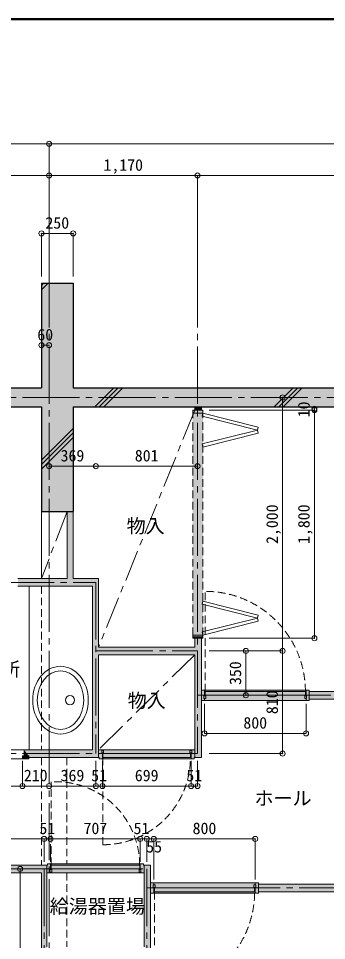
# Model space of a CAD drawing. Units: millimetres at full size, sheet at 1:50. Extents: x -9674 to 9699, y -6794 to 6791.
# Drawn here: x 1676 to 4104, y -482 to 6791 of the extents above; entities that cross this region are included whole.
import ezdxf
from ezdxf.enums import TextEntityAlignment as Align

# ---------------------------------------------------------------- set-up
doc = ezdxf.new("R2010")
doc.units = ezdxf.units.MM
doc.header["$LTSCALE"] = 50
doc.header["$PDMODE"] = 32
doc.header["$PDSIZE"] = 40
for name, pattern in [('CHAIN1', [8, 5, -1, 1, -1]), ('CHAIN2', [12, 9, -1, 1, -1]), ('DASHED1', [1.8, 1.2, -0.6])]:
    doc.linetypes.add(name, pattern=pattern)
for name, color, linetype, lineweight in [('0-0_図面枠', 7, 'Continuous', 9), ('1-0_芯', 7, 'CHAIN2', 9), ('1-1_躯体', 2, 'Continuous', 25), ('1-2_間仕切', 3, 'Continuous', 18), ('1-3_建具', 3, 'Continuous', 18), ('1-4_仕上げ', 4, 'Continuous', 9), ('1-5_設備', 7, 'Continuous', 9), ('1-7_その他', 7, 'DASHED1', 9), ('1-8_ハッチ', 4, 'Continuous', 9), ('1-A_文字', 7, 'Continuous', 9), ('1-B_寸法', 7, 'Continuous', 9), ('1-C_梁', 7, 'DASHED1', 9)]:
    doc.layers.add(name, color=color, linetype=linetype, lineweight=lineweight)
doc.layers.add('4-0', color=1, linetype='Continuous')
doc.layers.add('4-2', color=4, linetype='Continuous')
doc.styles.add('ＭＳ ゴシック', font='')
doc.styles.get('ＭＳ ゴシック').set_extended_font_data('MS Gothic')

msp = doc.modelspace()

# ---------------------------------------------------------------- linework, layer by layer
at = {"layer": '0-0_図面枠'}
for p, q in [((9697.16, 6789.66), (-9672.16, 6789.66)), ((9695.4, 6787.9), (-9670.4, 6787.9)), ((-9668.64, 6786.14), (9693.64, 6786.14)), ((9691.87, 6784.38), (-9666.87, 6784.38)), ((9690.11, 6782.61), (-9665.11, 6782.61)), ((9688.35, 6780.85), (-9663.35, 6780.85))]:
    msp.add_line(p, q, dxfattribs=at)
msp.add_lwpolyline([(9698.92, -6793.93), (9698.92, 6791.43), (-9673.92, 6791.43)], dxfattribs=at)
at = {"layer": '1-0_芯'}
for p, q in [((1917.5, 4802.35), (1917.5, -3667.65)), ((3087.5, 4802.35), (3087.5, 992.35)), ((-8492.5, 3802.35), (8517.5, 3802.35)), ((-892.5, 2342.35), (2286.5, 2342.35)), ((2286.5, 2342.35), (2286.5, 992.35)), ((2286.5, 1802.35), (3087.5, 1802.35)), ((3087.5, 1452.35), (8517.5, 1452.35)), ((-8492.5, 992.35), (3087.5, 992.35)), ((-892.5, 82.35), (2687.5, 82.35)), ((1878.5, 82.35), (1878.5, -2417.65)), ((2687.5, 82.35), (2687.5, -3667.65)), ((2687.5, -67.65), (8517.5, -67.65))]:
    msp.add_line(p, q, dxfattribs=at)
at = {"layer": '1-1_躯体'}
for p, q in [((1857.5, 4702.35), (2107.5, 4702.35)), ((1857.5, 4702.35), (1857.5, 3877.35)), ((2107.5, 4702.35), (2107.5, 3877.35)), ((-2842.5, 3877.35), (1857.5, 3877.35)), ((2107.5, 3877.35), (6557.5, 3877.35)), ((-2842.5, 3727.35), (1857.5, 3727.35)), ((1857.5, 3727.35), (1857.5, 2902.35)), ((2107.5, 3727.35), (2107.5, 2902.35)), ((2107.5, 3727.35), (6557.5, 3727.35)), ((1857.5, 2902.35), (2107.5, 2902.35))]:
    msp.add_line(p, q, dxfattribs=at)
at = {"layer": '1-2_間仕切'}
for p, q in [((3066.5, 3727.35), (3066.5, 3702.35)), ((3117.5, 3727.35), (3117.5, 3702.35)), ((2060, 2902.35), (2060, 2372.35)), ((2107.5, 2902.35), (2107.5, 2372.35)), ((1672.5, 2372.35), (2060, 2372.35)), ((2107.5, 2372.35), (2307.5, 2372.35)), ((2307.5, 2372.35), (2307.5, 1832.35)), ((1672.5, 2312.35), (2260, 2312.35)), ((2260, 2312.35), (2260, 1022.35)), ((3066.5, 1902.35), (3066.5, 1832.35)), ((3117.5, 1902.35), (3117.5, 962.35)), ((2307.5, 1832.35), (3066.5, 1832.35)), ((2307.5, 1772.35), (2307.5, 962.35)), ((2307.5, 1772.35), (3066.5, 1772.35)), ((3066.5, 1772.35), (3066.5, 962.35)), ((5552.5, 1483.35), (3967.5, 1483.35)), ((5552.5, 1422.35), (3967.5, 1422.35)), ((1720, 974.85), (1720, 1022.35)), ((2260, 1022.35), (1720, 1022.35)), ((1757.5, 962.35), (2312.5, 962.35)), ((3061.5, 962.35), (3117.5, 962.35)), ((1003.5, 112.35), (1887.5, 112.35)), ((1904.5, 112.35), (1848.5, 112.35)), ((1899.5, -530.65), (1899.5, 112.35)), ((2717.5, 112.35), (2661.5, 112.35)), ((2666.5, -530.65), (2666.5, 112.35)), ((2717.5, 112.35), (2717.5, -577.65)), ((1003.5, 52.35), (1857.5, 52.35)), ((1857.5, -1517.65), (1857.5, 52.35)), ((5552.5, -37.65), (3567.5, -37.65)), ((5552.5, -98.65), (3567.5, -98.65))]:
    msp.add_line(p, q, dxfattribs=at)
at = {"layer": '1-3_建具', "color": 7, "lineweight": 9}
for p, q in [((3050, 3702.35), (3050, 3677.35)), ((3130, 3702.35), (3050, 3702.35)), ((3130, 3677.35), (3050, 3677.35)), ((3123.94, 3653.09), (3130, 3677.35)), ((3123.94, 3653.09), (3560.5, 3543.95)), ((3130, 3702.35), (3130, 3677.35)), ((3566.56, 3568.21), (3130, 3677.35)), ((3560.5, 3543.95), (3566.56, 3568.21)), ((3123.94, 3434.81), (3560.5, 3543.95)), ((3566.56, 3519.7), (3130, 3410.56)), ((3560.5, 3543.95), (3566.56, 3519.7)), ((3123.94, 3434.81), (3130, 3410.56)), ((3123.94, 2169.88), (3130, 2194.14)), ((3566.56, 2085), (3130, 2194.14)), ((3123.94, 2169.88), (3560.5, 2060.74)), ((3123.94, 1951.6), (3560.5, 2060.74)), ((3560.5, 2060.74), (3566.56, 2085)), ((3560.5, 2060.74), (3566.56, 2036.49)), ((3566.56, 2036.49), (3130, 1927.35)), ((3130, 1902.35), (3050, 1902.35)), ((3123.94, 1951.6), (3130, 1927.35)), ((3130, 1927.35), (3130, 1902.35)), ((3942.5, 1492.35), (3142.5, 1492.35)), ((3142.5, 1412.35), (3942.5, 1412.35)), ((945, 1022.35), (1720, 1022.35)), ((2337.5, 1022.35), (3036.5, 1022.35)), ((1707.5, 949.85), (957.5, 949.85)), ((3036.5, 952.35), (2337.5, 952.35)), ((1929.5, 122.35), (2636.5, 122.35)), ((2636.5, 52.35), (1929.5, 52.35)), ((2742.5, -27.65), (3542.5, -27.65)), ((3542.5, -107.65), (2742.5, -107.65))]:
    msp.add_line(p, q, dxfattribs=at)
at = {"layer": '1-3_建具', "color": 7, "linetype": 'DASHED1', "lineweight": 9}
for p, q in [((3050, 1927.35), (3050, 3677.35)), ((3130, 1927.35), (3130, 3677.35)), ((3147.5, 1482.35), (3147.5, 2272.35)), ((2342.5, 962.35), (2342.5, 273.35)), ((1934.5, 112.35), (1934.5, 769.19)), ((2747.5, -97.65), (2747.5, -887.65))]:
    msp.add_line(p, q, dxfattribs=at)
at = {"layer": '1-3_建具'}
for p, q in [((3142.5, 1447.35), (3142.5, 1492.35)), ((3147.5, 1482.35), (3147.5, 1452.35)), ((3937.5, 1482.35), (3147.5, 1482.35)), ((3937.5, 1452.35), (3937.5, 1482.35)), ((3967.5, 1492.35), (3942.5, 1492.35)), ((3942.5, 1447.35), (3942.5, 1492.35)), ((3967.5, 1492.35), (3967.5, 1412.35)), ((3142.5, 1412.35), (3117.5, 1412.35)), ((3137.5, 1447.35), (3137.5, 1427.35)), ((3137.5, 1447.35), (3152.5, 1447.35)), ((3137.5, 1427.35), (3152.5, 1427.35)), ((3142.5, 1427.35), (3142.5, 1412.35)), ((3147.5, 1452.35), (3937.5, 1452.35)), ((3152.5, 1447.35), (3152.5, 1427.35)), ((3932.5, 1447.35), (3932.5, 1427.35)), ((3947.5, 1447.35), (3932.5, 1447.35)), ((3932.5, 1427.35), (3947.5, 1427.35)), ((3942.5, 1427.35), (3942.5, 1412.35)), ((3967.5, 1412.35), (3942.5, 1412.35)), ((3947.5, 1427.35), (3947.5, 1447.35)), ((2337.5, 1022.35), (2307.5, 1022.35)), ((2337.5, 1022.35), (2337.5, 1017.35)), ((3036.5, 1022.35), (3066.5, 1022.35)), ((3036.5, 1022.35), (3036.5, 1017.35)), ((1707.5, 949.85), (1707.5, 974.85)), ((1707.5, 974.85), (1757.5, 974.85)), ((1707.5, 949.85), (1757.5, 949.85)), ((1757.5, 949.85), (1757.5, 974.85)), ((2312.5, 962.35), (2312.5, 952.35)), ((2337.5, 952.35), (2312.5, 952.35)), ((2332.5, 1017.35), (2347.5, 1017.35)), ((2332.5, 997.35), (2332.5, 1017.35)), ((2332.5, 997.35), (2347.5, 997.35)), ((2337.5, 997.35), (2337.5, 952.35)), ((3031.5, 992.35), (2342.5, 992.35)), ((2342.5, 962.35), (2342.5, 992.35)), ((2342.5, 962.35), (3031.5, 962.35)), ((2347.5, 997.35), (2347.5, 1017.35)), ((3026.5, 997.35), (3026.5, 1017.35)), ((3041.5, 1017.35), (3026.5, 1017.35)), ((3041.5, 997.35), (3026.5, 997.35)), ((3031.5, 962.35), (3031.5, 992.35)), ((3036.5, 997.35), (3036.5, 952.35)), ((3036.5, 952.35), (3061.5, 952.35)), ((3041.5, 997.35), (3041.5, 1017.35)), ((3061.5, 962.35), (3061.5, 952.35)), ((1929.5, 122.35), (1904.5, 122.35)), ((1904.5, 112.35), (1904.5, 122.35)), ((1924.5, 77.35), (1924.5, 57.35)), ((1924.5, 77.35), (1939.5, 77.35)), ((1929.5, 77.35), (1929.5, 122.35)), ((1934.5, 112.35), (1934.5, 82.35)), ((2631.5, 112.35), (1934.5, 112.35)), ((1934.5, 82.35), (2631.5, 82.35)), ((1939.5, 77.35), (1939.5, 57.35)), ((2626.5, 77.35), (2626.5, 57.35)), ((2641.5, 77.35), (2626.5, 77.35)), ((2631.5, 112.35), (2631.5, 82.35)), ((2636.5, 122.35), (2661.5, 122.35)), ((2636.5, 77.35), (2636.5, 122.35)), ((2641.5, 77.35), (2641.5, 57.35)), ((2661.5, 112.35), (2661.5, 122.35)), ((1929.5, 52.35), (1899.5, 52.35)), ((1924.5, 57.35), (1939.5, 57.35)), ((1929.5, 52.35), (1929.5, 57.35)), ((2641.5, 57.35), (2626.5, 57.35)), ((2636.5, 52.35), (2636.5, 57.35)), ((2636.5, 52.35), (2666.5, 52.35)), ((2742.5, -27.65), (2717.5, -27.65)), ((2737.5, -42.65), (2752.5, -42.65)), ((2737.5, -62.65), (2737.5, -42.65)), ((2737.5, -62.65), (2752.5, -62.65)), ((2742.5, -42.65), (2742.5, -27.65)), ((2742.5, -62.65), (2742.5, -107.65)), ((2747.5, -97.65), (2747.5, -67.65)), ((2747.5, -67.65), (3537.5, -67.65)), ((2752.5, -62.65), (2752.5, -42.65)), ((3532.5, -42.65), (3547.5, -42.65)), ((3532.5, -62.65), (3532.5, -42.65)), ((3547.5, -62.65), (3532.5, -62.65)), ((3537.5, -67.65), (3537.5, -97.65)), ((3567.5, -27.65), (3542.5, -27.65)), ((3542.5, -42.65), (3542.5, -27.65)), ((3542.5, -62.65), (3542.5, -107.65)), ((3547.5, -42.65), (3547.5, -62.65)), ((3567.5, -107.65), (3567.5, -27.65)), ((3537.5, -97.65), (2747.5, -97.65)), ((3567.5, -107.65), (3542.5, -107.65))]:
    msp.add_line(p, q, dxfattribs=at)
at = {"layer": '1-3_建具', "color": 7, "lineweight": 9}
msp.add_lwpolyline([(3130, 1927.35), (3050, 1927.35), (3050, 1902.35)], dxfattribs=at)
at = {"layer": '1-3_建具'}
for points in [[(3142.5, 1492.35), (3117.5, 1492.35), (3117.5, 1412.35)], [(2742.5, -107.65), (2717.5, -107.65), (2717.5, -27.65)]]:
    msp.add_lwpolyline(points, dxfattribs=at)
at = {"layer": '1-3_建具', "color": 7, "linetype": 'DASHED1', "lineweight": 9}
for centre, radius, start, end in [((3147.5, 1482.35), 790, 0, 90), ((2342.5, 962.35), 689, 270, 0), ((1973.5, 112.35), 658, 0, 93.39794), ((2747.5, -97.65), 790, 270, 360)]:
    msp.add_arc(centre, radius, start, end, dxfattribs=at)
at = {"layer": '1-4_仕上げ'}
msp.add_line((1857.5, 2902.35), (1857.5, 2372.35), dxfattribs=at)
at = {"layer": '1-5_設備'}
msp.add_line((1760, 2312.35), (1760, 1022.35), dxfattribs=at)
msp.add_circle((2081.76, 1413.83), 36, dxfattribs=at)
for major_axis, ratio in [((0, -267), 0.8202), ((0, -231), 0.7922)]:
    msp.add_ellipse((2007.36, 1413.83), major_axis=major_axis, ratio=ratio, dxfattribs=at)
at = {"layer": '1-7_その他', "color": 4, "linetype": 'CHAIN1'}
for p, q in [((3066.5, 3702.35), (2307.5, 1832.35)), ((2060, 2902.35), (1857.5, 2372.35)), ((3066.5, 1772.35), (2307.5, 1022.35))]:
    msp.add_line(p, q, dxfattribs=at)
at = {"layer": '1-8_ハッチ'}
for p, q in [((1857.5, 4650.57), (1909.28, 4702.35)), ((1857.5, 4685.93), (1873.92, 4702.35)), ((2277.78, 3727.35), (2427.78, 3877.35)), ((2313.13, 3727.35), (2463.13, 3877.35)), ((2348.49, 3727.35), (2498.49, 3877.35)), ((3691.99, 3727.35), (3841.99, 3877.35)), ((3727.35, 3727.35), (3877.35, 3877.35)), ((3762.7, 3727.35), (3912.7, 3877.35)), ((1857.5, 3307.07), (2107.5, 3557.07)), ((1857.5, 3271.71), (2107.5, 3521.71)), ((1857.5, 3236.36), (2107.5, 3486.36))]:
    msp.add_line(p, q, dxfattribs=at)
at = {"layer": '1-B_寸法'}
for p, q in [((-3032.5, 5802.35), (1917.5, 5802.35)), ((1917.5, 4802.35), (1917.5, 5802.35)), ((1917.5, 5802.35), (6747.5, 5802.35)), ((957.5, 5552.35), (1917.5, 5552.35)), ((1917.5, 5552.35), (3087.5, 5552.35)), ((3087.5, 4802.35), (3087.5, 5552.35)), ((3087.5, 5552.35), (6747.5, 5552.35)), ((1857.5, 5095.76), (1857.5, 4755.56)), ((1857.5, 5095.76), (2107.5, 5095.76)), ((2107.5, 5095.76), (2107.5, 4755.56)), ((1917.5, 4213.88), (1857.5, 4213.88)), ((3758.33, 1802.35), (3758.33, 3802.35)), ((4008.33, 3712.35), (4008.33, 3702.35)), ((3179.14, 3702.35), (4008.33, 3702.35)), ((4008.33, 3702.35), (4008.33, 1902.35)), ((1917.5, 3259.55), (2286.5, 3259.55)), ((2286.5, 3259.55), (3087.5, 3259.55)), ((3179.14, 1902.35), (4008.33, 1902.35)), ((3179.14, 1802.35), (3758.33, 1802.35)), ((3468.74, 1802.35), (3468.74, 1452.35)), ((3758.33, 992.35), (3758.33, 1802.35)), ((3142.5, 1384.84), (3142.5, 1152.01)), ((3942.5, 1384.84), (3942.5, 1152.01)), ((3942.5, 1152.01), (3142.5, 1152.01)), ((3179.14, 992.35), (3758.33, 992.35)), ((1707.5, 936.47), (1707.5, 736.72)), ((2286.5, 936.47), (2286.5, 736.72)), ((2337.5, 936.47), (2337.5, 736.72)), ((3036.5, 936.47), (3036.5, 736.72)), ((3087.5, 936.47), (3087.5, 736.72)), ((1707.5, 736.72), (957.5, 736.72)), ((1917.5, 736.72), (1707.5, 736.72)), ((2286.5, 736.72), (1917.5, 736.72)), ((2337.5, 736.72), (2286.5, 736.72)), ((2337.5, 736.72), (3036.5, 736.72)), ((3036.5, 736.72), (3087.5, 736.72)), ((1878.5, 319.62), (978.5, 319.62)), ((1878.5, 138.23), (1878.5, 319.62)), ((2636.5, 138.23), (2636.5, 319.62)), ((2636.5, 319.62), (2687.5, 319.62)), ((2687.5, 138.23), (2687.5, 319.62)), ((2687.5, 319.62), (2742.5, 319.62)), ((2742.5, -0.14), (2742.5, 319.62)), ((2742.5, 319.62), (3542.5, 319.62)), ((3542.5, -0.14), (3542.5, 319.62)), ((1929.5, 138.23), (1929.5, 276.74)), ((1689.11, 82.35), (1689.11, -554.15))]:
    msp.add_line(p, q, dxfattribs=at)
msp.add_lwpolyline([(1878.5, 319.62), (1929.5, 319.62), (2636.5, 319.62)], dxfattribs=at)
at = {"layer": '1-B_寸法', "color": 3}
for p in [(1917.5, 5802.35), (1917.5, 5552.35), (3087.5, 5552.35), (1857.5, 5095.76), (2107.5, 5095.76), (1857.5, 4213.88), (1917.5, 4213.88), (3758.33, 3802.35), (4008.33, 3712.35), (4008.33, 3702.35), (1917.5, 3259.55), (2286.5, 3259.55), (3087.5, 3259.55), (4008.33, 1902.35), (3468.74, 1802.35), (3758.33, 1802.35), (3468.74, 1452.35), (3142.5, 1152.01), (3942.5, 1152.01), (3758.33, 992.35), (1707.5, 736.72), (1917.5, 736.72), (2286.5, 736.72), (2337.5, 736.72), (3036.5, 736.72), (3087.5, 736.72), (1878.5, 319.62), (1929.5, 319.62), (2636.5, 319.62), (2687.5, 319.62), (2742.5, 319.62), (3542.5, 319.62), (1689.11, 82.35)]:
    msp.add_point(p, dxfattribs=at)
at = {"layer": '1-C_梁'}
for p, q in [((1857.5, 2312.35), (1857.5, 1022.35)), ((1857.5, 962.35), (1857.5, 112.35)), ((2057.5, 962.35), (2057.5, 122.35)), ((2057.5, 52.35), (2057.5, -530.65))]:
    msp.add_line(p, q, dxfattribs=at)
at = {"layer": '4-0'}
for points in [[(2107.5, 4702.35), (1857.5, 4702.35), (2107.5, 2902.35), (1857.5, 2902.35)], [(1857.5, 3727.35), (1857.5, 3877.35), (-2842.5, 3727.35), (-2842.5, 3877.35)], [(6557.5, 3727.35), (6557.5, 3877.35), (2107.5, 3727.35), (2107.5, 3877.35)]]:
    msp.add_solid(points, dxfattribs=at)
at = {"layer": '4-2'}
for points in [[(3066.5, 3712.35), (3066.5, 3727.35), (3117.5, 3712.35), (3117.5, 3727.35)], [(3066.5, 3712.35), (3066.5, 3702.35), (3117.5, 3712.35), (3117.5, 3702.35)], [(3050, 3702.35), (3130, 3702.35), (3050, 1917.35), (3130, 1917.35)], [(2060, 2902.35), (2107.5, 2902.35), (2060, 2372.35), (2107.5, 2372.35)], [(1672.5, 2372.35), (2260, 2372.35), (1672.5, 2312.35), (2260, 2312.35)], [(2260, 2372.35), (2307.5, 2372.35), (2260, 1022.35), (2307.5, 1022.35)], [(3050, 1917.35), (3050, 1902.35), (3130, 1917.35), (3130, 1902.35)], [(3066.5, 1917.35), (3117.5, 1917.35), (3066.5, 962.35), (3117.5, 962.35)], [(2307.5, 1772.35), (2307.5, 1832.35), (3066.5, 1772.35), (3066.5, 1832.35)], [(3967.5, 1492.35), (3967.5, 1412.35), (3117.5, 1492.35), (3117.5, 1412.35)], [(3967.5, 1483.35), (3967.5, 1422.35), (5552.5, 1483.35), (5552.5, 1422.35)], [(2307.5, 1022.35), (1720, 1022.35), (1757.5, 974.85)], [(1720, 1022.35), (1720, 974.85), (1757.5, 974.85)], [(1757.5, 974.85), (2307.5, 962.35), (2307.5, 1022.35)], [(3066.5, 1022.35), (2307.5, 962.35), (2312.5, 962.35)], [(3066.5, 1022.35), (2307.5, 1022.35), (2307.5, 962.35)], [(3061.5, 962.35), (3066.5, 1022.35), (2312.5, 952.35)], [(3066.5, 1022.35), (2312.5, 962.35), (2312.5, 952.35)], [(3061.5, 962.35), (3066.5, 962.35), (3066.5, 1022.35)], [(1707.5, 974.85), (1707.5, 949.85), (1757.5, 974.85), (1757.5, 949.85)], [(1757.5, 974.85), (1757.5, 962.35), (2307.5, 962.35)], [(2312.5, 952.35), (3061.5, 952.35), (3061.5, 962.35)], [(1899.5, 112.35), (1003.5, 112.35), (1857.5, 52.35)], [(1003.5, 112.35), (1003.5, 52.35), (1857.5, 52.35)], [(1899.5, 112.35), (1857.5, 52.35), (1857.5, -1517.65)], [(1857.5, -1517.65), (1899.5, -1517.65), (1899.5, 112.35)], [(1899.5, 112.35), (2666.5, 52.35), (2666.5, 112.35)], [(1899.5, 112.35), (1899.5, 52.35), (2666.5, 52.35)], [(2661.5, 112.35), (1904.5, 122.35), (1904.5, 112.35)], [(2661.5, 112.35), (2661.5, 122.35), (1904.5, 122.35)], [(2717.5, -577.65), (2666.5, 112.35), (2666.5, -530.65)], [(2717.5, -577.65), (2717.5, 112.35), (2666.5, 112.35)], [(2717.5, -27.65), (2717.5, -107.65), (3567.5, -27.65), (3567.5, -107.65)], [(5552.5, -98.65), (5552.5, -37.65), (3567.5, -98.65), (3567.5, -37.65)]]:
    msp.add_solid(points, dxfattribs=at)

# ---------------------------------------------------------------- texts
at = {"layer": '1-A_文字', "style": 'ＭＳ ゴシック'}
for s, p in [('物入', (2528.75, 2699.85)), ('洗面所', (1239.08, 1570.93)), ('物入', (2537, 1322.35)), ('ホール', (3536.21, 551.97)), ('給湯器置場', (1922.6, -300.36))]:
    msp.add_text(s, height=110, dxfattribs=at).set_placement(p, align=Align.BOTTOM_LEFT)
at = {"layer": '1-B_寸法', "style": 'ＭＳ ゴシック'}
for s, p in [('1,170', (2346.25, 5562.35)), ('250', (1888.75, 5105.76)), ('60', (1825, 4223.88)), ('369', (2008.25, 3269.55)), ('801', (2593.25, 3269.55)), ('800', (3448.75, 1162.01)), ('210', (1718.75, 746.72)), ('369', (2008.25, 746.72)), ('51', (2249.5, 746.72)), ('699', (2593.25, 746.72)), ('51', (2999.5, 746.72)), ('51', (1841.5, 329.62)), ('707', (2189.25, 329.62)), ('51', (2583.29, 329.62)), ('800', (3048.75, 329.62)), ('55', (2683.11, 184.62))]:
    msp.add_text(s, height=91.64, dxfattribs=at).set_placement(p, align=Align.BOTTOM_LEFT)
for s, p in [('10', (3998.33, 3644.85)), ('2,000', (3748.33, 2646.1)), ('1,800', (3998.33, 2646.1)), ('350', (3458.74, 1533.6)), ('810', (3748.33, 1303.6))]:
    msp.add_text(s, height=91.64, rotation=90, dxfattribs=at).set_placement(p, align=Align.BOTTOM_LEFT)

doc.saveas('drawing.dxf')
